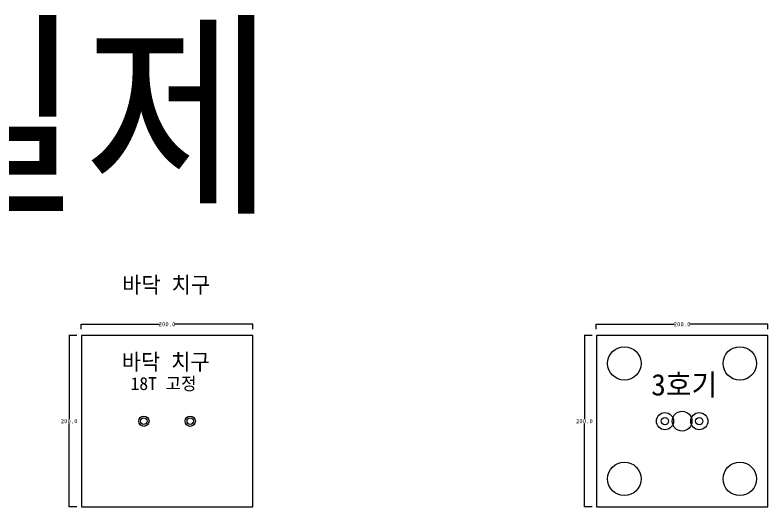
# Model space of a CAD drawing. Header units: millimetres. Extents: x 563 to 2857, y 266 to 931.
# Drawn here: x 1980 to 2857, y 358 to 931 of the extents above; entities that cross this region are included whole.
import ezdxf

# ---------------------------------------------------------------- set-up
doc = ezdxf.new("R2010")
doc.units = ezdxf.units.MM
for name, color, linetype in [('TEXT', 7, 'Continuous'), ('볼트 구멍', 7, 'Continuous'), ('치구', 7, 'Continuous'), ('치수', 7, 'Continuous')]:
    doc.layers.add(name, color=color, linetype=linetype)
doc.dimstyles.get("Standard").update_dxf_attribs({"dimtxt": 7, "dimasz": 0.18, "dimexe": 0.18, "dimexo": 0.0625, "dimgap": 0.09, "dimtad": 0, "dimtih": 1, "dimtoh": 1, "dimdec": 1, "dimzin": 0, "dimdsep": 46, "dimtxsty": 'Standard', "dimcen": 0.09, "dimadec": 0, "dimazin": 0, "dimtfac": 1, "dimtdec": 1, "dimtofl": 0, "dimtmove": 0, "dimatfit": 3, "dimfxl": 0, "dimtolj": 1, "dimtzin": 0, "dimarcsym": 0})

# ---------------------------------------------------------------- blocks, each defined once
blk = doc.blocks.new('*D24')
at = {"layer": 'Defpoints', "color": 0}
for p in [(2257.16, 571), (2057.16, 565.12), (2257.16, 565.12)]:
    blk.add_point(p, dxfattribs=at)
at = {"layer": '치수', "color": 0, "lineweight": -2}
for p, q in [((2057.16, 565.18), (2057.16, 571.18)), ((2057.34, 571), (2148.32, 571)), ((2256.98, 571), (2166, 571)), ((2257.16, 565.18), (2257.16, 571.18))]:
    blk.add_line(p, q, dxfattribs=at)
at = {"layer": '치수', "color": 0}
for points in [[(2057.34, 571.03), (2057.34, 570.97), (2057.16, 571)], [(2256.98, 571.03), (2256.98, 570.97), (2257.16, 571)]]:
    blk.add_solid(points, dxfattribs=at)
at = {"layer": '치수', "color": 0, "insert": (2157.16, 571), "char_height": 5, "attachment_point": 5}
blk.add_mtext('\\A1;200.0', dxfattribs=at)
blk = doc.blocks.new('*D36')
at = {"layer": 'Defpoints', "color": 0}
for p in [(2052.02, 558.01), (2043.11, 358.01), (2052.02, 358.01)]:
    blk.add_point(p, dxfattribs=at)
at = {"layer": '치수', "color": 0, "lineweight": -2}
for p, q in [((2051.96, 558.01), (2042.93, 558.01)), ((2043.11, 557.83), (2043.11, 460.6)), ((2043.11, 358.19), (2043.11, 455.42)), ((2051.96, 358.01), (2042.93, 358.01))]:
    blk.add_line(p, q, dxfattribs=at)
at = {"layer": '치수', "color": 0}
for points in [[(2043.08, 557.83), (2043.14, 557.83), (2043.11, 558.01)], [(2043.08, 358.19), (2043.14, 358.19), (2043.11, 358.01)]]:
    blk.add_solid(points, dxfattribs=at)
at = {"layer": '치수', "color": 0, "insert": (2043.11, 458.01), "char_height": 5, "attachment_point": 5}
blk.add_mtext('\\A1;200.0', dxfattribs=at)
blk = doc.blocks.new('*D40')
at = {"layer": 'Defpoints', "color": 0}
for p in [(2652.27, 558.01), (2643.37, 358.01), (2652.27, 358.01)]:
    blk.add_point(p, dxfattribs=at)
at = {"layer": '치수', "color": 0, "lineweight": -2}
for p, q in [((2652.21, 558.01), (2643.19, 558.01)), ((2643.37, 557.83), (2643.37, 460.6)), ((2643.37, 358.19), (2643.37, 455.42)), ((2652.21, 358.01), (2643.19, 358.01))]:
    blk.add_line(p, q, dxfattribs=at)
at = {"layer": '치수', "color": 0}
for points in [[(2643.34, 557.83), (2643.4, 557.83), (2643.37, 558.01)], [(2643.34, 358.19), (2643.4, 358.19), (2643.37, 358.01)]]:
    blk.add_solid(points, dxfattribs=at)
at = {"layer": '치수', "color": 0, "insert": (2643.37, 458.01), "char_height": 5, "attachment_point": 5}
blk.add_mtext('\\A1;200.0', dxfattribs=at)
blk = doc.blocks.new('*D41')
at = {"layer": 'Defpoints', "color": 0}
for p in [(2857.16, 571), (2657.16, 565.12), (2857.16, 565.12)]:
    blk.add_point(p, dxfattribs=at)
at = {"layer": '치수', "color": 0, "lineweight": -2}
for p, q in [((2657.16, 565.18), (2657.16, 571.18)), ((2657.34, 571), (2748.32, 571)), ((2856.98, 571), (2766, 571)), ((2857.16, 565.18), (2857.16, 571.18))]:
    blk.add_line(p, q, dxfattribs=at)
at = {"layer": '치수', "color": 0}
for points in [[(2657.34, 571.03), (2657.34, 570.97), (2657.16, 571)], [(2856.98, 571.03), (2856.98, 570.97), (2857.16, 571)]]:
    blk.add_solid(points, dxfattribs=at)
at = {"layer": '치수', "color": 0, "insert": (2757.16, 571), "char_height": 5, "attachment_point": 5}
blk.add_mtext('\\A1;200.0', dxfattribs=at)

msp = doc.modelspace()

# ---------------------------------------------------------------- linework, layer by layer
at = {"layer": '볼트 구멍', "color": 1}
for centre in [(2737.16, 458.01), (2777.16, 458.01)]:
    msp.add_circle(centre, 10, dxfattribs=at)
at = {"layer": '볼트 구멍', "color": 3}
for centre, radius in [((2757.16, 458.01), 11.5), ((2130.16, 457.95), 3.75), ((2184.16, 457.95), 3.75), ((2737.16, 458.01), 4.25), ((2777.16, 458.01), 4.25)]:
    msp.add_circle(centre, radius, dxfattribs=at)
at = {"layer": '볼트 구멍', "color": 6}
for centre in [(2130.16, 457.95), (2184.16, 457.95)]:
    msp.add_circle(centre, 6, dxfattribs=at)
at = {"layer": '치구'}
for points in [[(2057.41, 557.76), (2057.41, 358.26), (2256.91, 358.26), (2256.91, 557.76)], [(2657.41, 557.76), (2657.41, 358.26), (2856.91, 358.26), (2856.91, 557.76)]]:
    msp.add_lwpolyline(points, close=True, dxfattribs=at)
for centre in [(2689.91, 525.26), (2824.41, 525.26), (2689.91, 390.76), (2824.41, 390.76)]:
    msp.add_circle(centre, 19.5, dxfattribs=at)

# ---------------------------------------------------------------- texts
at = {"layer": 'TEXT', "linetype": 'Continuous'}
for s, height, p in [('태성 일제', 187.5, (1259.45, 719.85)), ('바닥 치구', 18.75, (2104.84, 607.63)), ('3호기', 25, (2721.26, 487.95))]:
    msp.add_text(s, height=height, dxfattribs=at).set_placement(p)
at = {"layer": 'TEXT', "color": 6, "linetype": 'Continuous'}
msp.add_text('바닥 치구', height=18.75, dxfattribs=at).set_placement((2104.36, 517.81))
at = {"layer": 'TEXT', "color": 6}
msp.add_text('18T 고정', height=15, dxfattribs=at).set_placement((2114.7, 494.3))

# ---------------------------------------------------------------- dimensions: what is measured, and where the dimension line sits
at = {"layer": '치수', "color": 4}
for base, p1, p2, picture, middle in [((2257.16, 571), (2057.16, 565.12), (2257.16, 565.12), '*D24', (2157.16, 571)), ((2857.16, 571), (2657.16, 565.12), (2857.16, 565.12), '*D41', (2757.16, 571))]:
    dim = msp.add_linear_dim(base=base, p1=p1, p2=p2, dimstyle='Standard', override={"dimtxt": 5}, dxfattribs=at)
    dim.commit()
    dim.dimension.update_dxf_attribs({"geometry": picture, "text_midpoint": middle})
for base, p1, p2, picture, middle in [((2043.11, 358.01), (2052.02, 558.01), (2052.02, 358.01), '*D36', (2043.11, 458.01)), ((2643.37, 358.01), (2652.27, 558.01), (2652.27, 358.01), '*D40', (2643.37, 458.01))]:
    dim = msp.add_linear_dim(base=base, p1=p1, p2=p2, angle=90, dimstyle='Standard', override={"dimtxt": 5}, dxfattribs=at)
    dim.commit()
    dim.dimension.update_dxf_attribs({"geometry": picture, "text_midpoint": middle})

doc.saveas('drawing.dxf')
